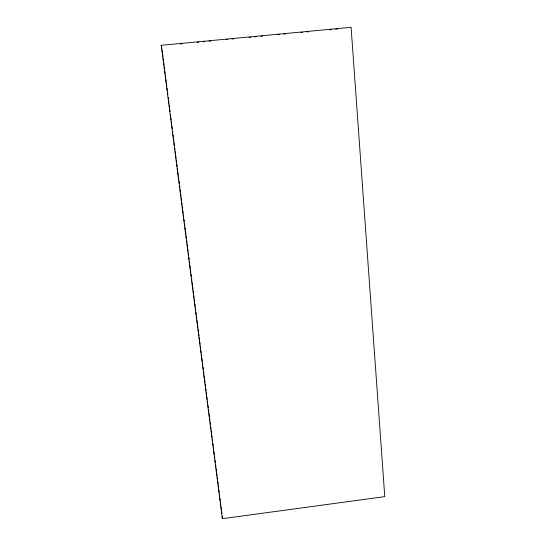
<?xml version="1.0" encoding="UTF-8"?>
<svg xmlns="http://www.w3.org/2000/svg" width="546" height="546" viewBox="0 0 546 546"><rect width="100%" height="100%" fill="white"/><g stroke="black" fill="none" stroke-linecap="round" stroke-linejoin="round"><path stroke-width="0.82" d="M222.358 518.7L384.773 496.614L351.098 27.3L161.227 45.304L222.358 518.7L222.27 516.086M180.255 43.96L181.955 43.796M197.236 42.349L198.935 42.185M203.18 41.783L204.88 41.619M209.125 41.216L210.824 41.059M226.105 39.605L227.805 39.448M232.05 39.046L233.749 38.882M249.031 37.435L250.73 37.271M254.975 36.869L256.675 36.705M260.92 36.302L262.619 36.145M277.9 34.691L279.6 34.535M283.845 34.132L285.544 33.968M300.826 32.521L302.525 32.357M306.77 31.955L308.47 31.798M329.695 29.784L331.395 29.62M335.64 29.218L337.339 29.054M161.227 45.304L161.903 48.266M162.121 49.959L162.449 52.498M162.667 54.191L162.995 56.729M163.213 58.422L163.541 60.954M163.759 62.647L164.087 65.186M164.305 66.878L164.633 69.417M164.851 71.11L165.179 73.649M165.397 75.341L165.725 77.873M165.943 79.566L166.271 82.105M166.489 83.797L166.817 86.336M167.035 88.029L167.363 90.568M167.581 92.26L167.909 94.799M168.236 97.331L168.455 99.024M168.673 100.717L169.001 103.255M169.219 104.948L169.547 107.487M169.765 109.18L170.093 111.718M170.42 114.251L170.632 115.943M170.85 117.636L171.178 120.175M171.396 121.867L171.724 124.406M171.942 126.099L172.27 128.638M172.597 131.17L172.816 132.862M173.034 134.555L173.362 137.094M173.58 138.786L173.908 141.325M174.126 143.018L174.454 145.557M174.781 148.089L175 149.781M175.218 151.474L175.546 154.013M175.764 155.706L176.092 158.244M176.31 159.937L176.638 162.476M176.856 164.169L177.184 166.701M177.402 168.393L177.73 170.932M177.948 172.625L178.276 175.164M178.494 176.856L178.822 179.395M179.04 181.088L179.368 183.62M179.586 185.312L179.914 187.851M180.132 189.544L180.46 192.083M180.678 193.775L181.006 196.314M181.224 198.007L181.552 200.539M181.77 202.232L182.098 204.77M182.316 206.463L182.644 209.002M182.862 210.695L183.19 213.233M183.408 214.926L183.736 217.458M183.954 219.151L184.282 221.69M184.5 223.382L184.828 225.921M185.046 227.614L185.374 230.153M185.592 231.845L185.92 234.377M186.138 236.07L186.466 238.609M186.684 240.301L187.012 242.84M187.23 244.533L187.558 247.072M187.776 248.764L188.104 251.296M188.322 252.989L188.65 255.528M188.868 257.221L189.196 259.76M189.414 261.452L189.742 263.991M189.96 265.684L190.288 268.223M190.506 269.908L190.834 272.447M191.052 274.14L191.38 276.679M191.598 278.371L191.926 280.91M192.144 282.603L192.465 285.142M192.683 286.827L193.011 289.366M193.229 291.059L193.557 293.598M193.775 295.29L194.103 297.829M194.321 299.522L194.649 302.061M194.867 303.747L195.195 306.286M195.413 307.978L195.741 310.517M195.959 312.21L196.287 314.749M196.505 316.441L196.833 318.98M197.051 320.666L197.379 323.205M197.597 324.897L197.925 327.436M198.143 329.129L198.471 331.668M198.689 333.36L199.017 335.899M199.235 337.592L199.563 340.124M199.781 341.816L200.109 344.355M200.327 346.048L200.655 348.587M200.873 350.279L201.201 352.818M201.419 354.511L201.747 357.043M201.965 358.736L202.293 361.275M202.511 362.967L202.839 365.506M203.057 367.199L203.385 369.738M203.603 371.43L203.931 373.962M204.149 375.655L204.477 378.194M204.695 379.886L205.023 382.425M205.241 384.118L205.569 386.657M205.787 388.349L206.115 390.881M206.333 392.574L206.661 395.113M206.879 396.805L207.207 399.344M207.425 401.037L207.753 403.576M207.971 405.268L208.299 407.801M208.517 409.493L208.845 412.032M209.063 413.725L209.391 416.264M209.609 417.956L209.937 420.495M210.155 422.188L210.483 424.72M210.701 426.412L211.029 428.951M211.247 430.644L211.575 433.183M211.793 434.875L212.121 437.414M212.339 439.107L212.667 441.646M212.885 443.332L213.213 445.87M213.431 447.563L213.759 450.102M213.977 451.795L214.298 454.333M214.517 456.026L214.844 458.565M215.063 460.251L215.39 462.79M215.609 464.482L215.936 467.021M216.155 468.714L216.482 471.253M216.701 472.945L217.028 475.484M217.247 477.17L217.574 479.709M217.793 481.401L218.12 483.94M218.339 485.633L218.666 488.172M218.885 489.864L219.212 492.403M219.431 494.096L219.758 496.628M219.977 498.321L220.304 500.859M220.523 502.552L220.85 505.091M221.069 506.784L221.396 509.322M221.615 511.015L221.942 513.547"/></g></svg>
